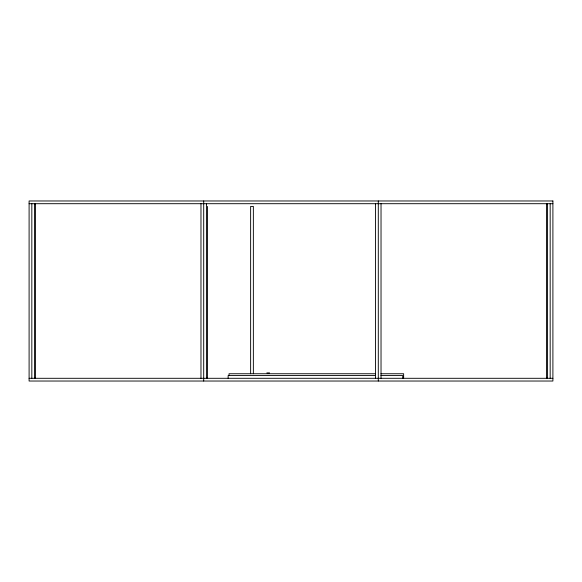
<?xml version="1.0" encoding="UTF-8"?>
<svg xmlns="http://www.w3.org/2000/svg" width="582" height="582" viewBox="0 0 582 582"><rect width="100%" height="100%" fill="white"/><g stroke="black" fill="none" stroke-linecap="round" stroke-linejoin="round"><path stroke-width="0.87" d="M29.1 203.7L552.9 203.7M266.847 372.902L269.575 372.902M375.448 373.753L229.039 373.753L229.039 375.572M380.904 373.753L403.639 373.753L403.639 378.3M375.455 375.572L228.137 375.572L228.137 378.3M380.912 375.572L402.737 375.572L402.737 378.3M29.1 378.3L552.9 378.3M550.172 203.7L550.172 378.3M547.444 203.7L547.444 378.3M546.534 203.7L546.534 378.3M381.028 203.7L381.028 378.3M378.3 200.972L378.3 381.028M375.572 203.7L375.572 378.3M253.359 373.753L253.359 206.428L250.631 206.428L250.631 373.753M207.512 206.428L207.512 378.3M206.428 203.7L206.428 378.3M203.7 200.972L203.7 381.028M200.972 203.7L200.972 378.3M35.466 203.7L35.466 378.3M34.556 203.7L34.556 378.3M31.828 203.7L31.828 378.3M552.9 200.972L29.1 200.972L29.1 381.028L552.9 381.028L552.9 200.972"/></g></svg>
